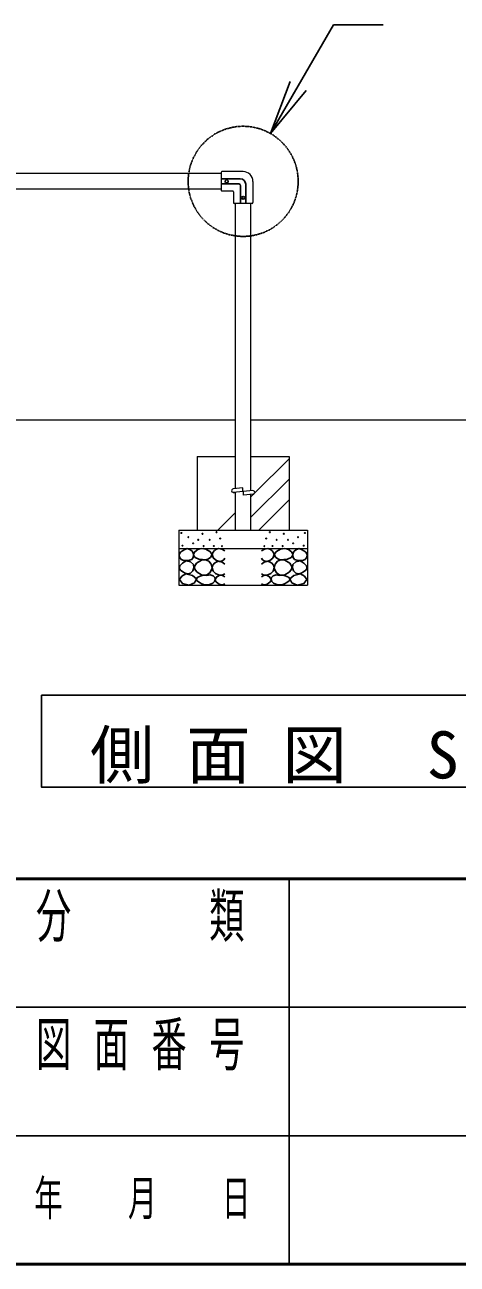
# Model space of a CAD drawing. Units: millimetres, scale not verified. Extents: x -19540 to 0, y -3090 to 13350.
# Drawn here: x -6721 to -5541, y 0 to 3376 of the extents above; entities that cross this region are included whole.
import ezdxf

# ---------------------------------------------------------------- set-up
doc = ezdxf.new("R2010")
doc.units = ezdxf.units.MM
doc.linetypes.add('USER3', pattern=[8, 3, -1, 1, -1, 1, -1])
for name, color, linetype, lineweight in [('A3図枠', 7, 'Continuous', 25), ('線', 2, 'Continuous', 25), ('補助', 2, 'Continuous', 13)]:
    doc.layers.add(name, color=color, linetype=linetype, lineweight=lineweight)
doc.styles.add('ＭＳ ゴシック', font='')
doc.styles.get('ＭＳ ゴシック').set_extended_font_data('MS Gothic')

msp = doc.modelspace()

# ---------------------------------------------------------------- linework, layer by layer
at = {"layer": 'A3図枠', "lineweight": 50}
for p, q in [((-19250, 1050), (0, 1050)), ((-19250, 0), (0, 0))]:
    msp.add_line(p, q, dxfattribs=at)
at = {"layer": 'A3図枠'}
msp.add_line((-6000, 1050), (-6000, 0), dxfattribs=at)
at = {"layer": 'A3図枠', "color": 211}
for p, q in [((-9375, 700), (-3500, 700)), ((-12125, 350), (0, 350))]:
    msp.add_line(p, q, dxfattribs=at)
at = {"layer": '線', "color": 7, "lineweight": 13}
for p, q in [((-6185, 2971.35), (-7579, 2971.35)), ((-6185, 2974.5), (-6185, 2925.5)), ((-6125, 2976.5), (-6183, 2976.5)), ((-6098.5, 2950), (-6098.5, 2892)), ((-6185, 2928.65), (-7579, 2928.65)), ((-6153.5, 2923.5), (-6183, 2923.5)), ((-6151.5, 2921.5), (-6151.5, 2892)), ((-6100.5, 2890), (-6149.5, 2890)), ((-6146.35, 2113.008), (-6146.35, 2890)), ((-6103.65, 2107.036), (-6103.65, 2890)), ((-7603.65, 2300), (-6146.35, 2300)), ((-6103.65, 2300), (-5146.35, 2300)), ((-6250, 2200), (-6250, 2000)), ((-6250, 2200), (-6146.35, 2200)), ((-6103.65, 2200), (-6000, 2200)), ((-6000, 2200), (-6000, 2000)), ((-6125.5, 2114.975), (-6151.97, 2112.478)), ((-6125.5, 2104.931), (-6151.03, 2102.522)), ((-6146.35, 2000), (-6146.35, 2102.964)), ((-6125.5, 2104.931), (-6125.5, 2115.022)), ((-6098.97, 2107.478), (-6124.5, 2105.069)), ((-6124.5, 2095.025), (-6124.5, 2105.069)), ((-6098.03, 2097.522), (-6124.5, 2095.025)), ((-6103.65, 2000), (-6103.65, 2096.992)), ((-6300, 2000), (-6300, 1850)), ((-6300, 2000), (-5950, 2000)), ((-6146.35, 2000), (-6103.65, 2000)), ((-5950, 2000), (-5950, 1850)), ((-6300, 1950), (-5950, 1950)), ((-6300, 1850), (-5950, 1850))]:
    msp.add_line(p, q, dxfattribs=at)
at = {"layer": '線'}
for p, q in [((-6133, 2957), (-6185, 2957)), ((-6137, 2943), (-6185, 2943)), ((-6132, 2938), (-6132, 2890)), ((-6118, 2942), (-6118, 2890)), ((-6151.97, 2102.522), (-6146.35, 2101.992))]:
    msp.add_line(p, q, dxfattribs=at)
for points in [[(-6277.551, 1949.402), (-6284.014, 1946.862), (-6290.225, 1943.382), (-6296.083, 1939.344), (-6299.731, 1933.877), (-6298.719, 1926.294), (-6293.711, 1919.935), (-6286.845, 1917.345), (-6279.136, 1917.084), (-6271.523, 1917.688), (-6265.194, 1920.252), (-6261.442, 1925.538), (-6260.125, 1931.976), (-6260.973, 1937.181), (-6263.927, 1942.115), (-6270.087, 1946.942)], [(-6238.127, 1949.493), (-6243.032, 1948.876), (-6248.669, 1946.79), (-6256.64, 1941.002), (-6260.292, 1934.086), (-6259.417, 1930.124), (-6255.696, 1925.707), (-6246.205, 1920.934), (-6236.235, 1919.49), (-6228.885, 1919.318), (-6221.369, 1920.842), (-6213.77, 1925.456), (-6210.016, 1931.653), (-6210.986, 1936.306), (-6215.693, 1941.654), (-6226.361, 1947.861)], [(-6011.873, 1949.493), (-6006.968, 1948.876), (-6001.331, 1946.79), (-5993.36, 1941.002), (-5989.708, 1934.086), (-5990.583, 1930.124), (-5994.304, 1925.707), (-6003.795, 1920.934), (-6013.765, 1919.49), (-6021.115, 1919.318), (-6028.631, 1920.842), (-6036.23, 1925.456), (-6039.984, 1931.653), (-6039.014, 1936.306), (-6034.307, 1941.654), (-6023.639, 1947.861)], [(-5972.449, 1949.402), (-5965.986, 1946.862), (-5959.775, 1943.382), (-5953.917, 1939.344), (-5950.269, 1933.877), (-5951.281, 1926.294), (-5956.289, 1919.935), (-5963.155, 1917.345), (-5970.864, 1917.084), (-5978.477, 1917.688), (-5984.806, 1920.252), (-5988.558, 1925.538), (-5989.875, 1931.976), (-5989.027, 1937.181), (-5986.073, 1942.115), (-5979.913, 1946.942)], [(-6280.086, 1916.45), (-6285.415, 1913.657), (-6290.859, 1909.479), (-6297.308, 1902.659), (-6299.731, 1895.855), (-6296.103, 1891.027), (-6289.592, 1886.666), (-6282.954, 1882.379), (-6276.284, 1880.329), (-6268.64, 1882.776), (-6262.343, 1889.201), (-6259.236, 1897.478), (-6260.759, 1905.994), (-6268.917, 1913.245)], [(-6250.831, 1885.163), (-6238.242, 1878.307), (-6224.883, 1877.324), (-6214.599, 1884.778), (-6209.747, 1896.515), (-6212.027, 1907.293), (-6218.936, 1915.436), (-6227.761, 1918.869), (-6238.938, 1917.598), (-6252.692, 1909.543), (-6258.669, 1898.678), (-6256.034, 1891.484)], [(-5999.169, 1885.163), (-6011.758, 1878.307), (-6025.117, 1877.324), (-6035.401, 1884.778), (-6040.253, 1896.515), (-6037.973, 1907.293), (-6031.064, 1915.436), (-6022.239, 1918.869), (-6011.062, 1917.598), (-5997.308, 1909.543), (-5991.331, 1898.678), (-5993.966, 1891.484)], [(-5969.914, 1916.45), (-5964.585, 1913.657), (-5959.141, 1909.479), (-5952.692, 1902.659), (-5950.269, 1895.855), (-5953.897, 1891.027), (-5960.408, 1886.666), (-5967.046, 1882.379), (-5973.716, 1880.329), (-5981.36, 1882.776), (-5987.657, 1889.201), (-5990.764, 1897.478), (-5989.241, 1905.994), (-5981.083, 1913.245)], [(-6280.905, 1880.517), (-6292.225, 1874.498), (-6299.036, 1865.683), (-6290.549, 1854.413), (-6272.114, 1850.299), (-6257.761, 1856.41), (-6252.335, 1866.782), (-6263.117, 1875.89)], [(-6223.802, 1876.373), (-6231.337, 1876.999), (-6239.479, 1875.562), (-6248.406, 1871.504), (-6252.723, 1866.102), (-6250.037, 1861.419), (-6244.074, 1856.912), (-6237.595, 1853.068), (-6230.289, 1850.695), (-6218.44, 1850.928), (-6208.124, 1855.02), (-6203.421, 1859.827), (-6201.367, 1865.561), (-6202.427, 1870.709), (-6206.503, 1875.292), (-6214.901, 1877.832)], [(-6026.198, 1876.373), (-6018.663, 1876.999), (-6010.521, 1875.562), (-6001.594, 1871.504), (-5997.277, 1866.102), (-5999.963, 1861.419), (-6005.926, 1856.912), (-6012.405, 1853.068), (-6019.711, 1850.695), (-6031.56, 1850.928), (-6041.876, 1855.02), (-6046.579, 1859.827), (-6048.633, 1865.561), (-6047.573, 1870.709), (-6043.497, 1875.292), (-6035.099, 1877.832)], [(-5969.095, 1880.517), (-5957.775, 1874.498), (-5950.964, 1865.683), (-5959.451, 1854.413), (-5977.886, 1850.299), (-5992.239, 1856.41), (-5997.665, 1866.782), (-5986.883, 1875.89)]]:
    msp.add_lwpolyline(points, close=True, dxfattribs=at)
for points in [[(-6175, 1943.299), (-6183.427, 1948.154), (-6192.11, 1949.636), (-6197.73, 1947.948), (-6202.883, 1944.249), (-6207.355, 1938.941), (-6209.22, 1932.209), (-6205.552, 1923.439), (-6197.496, 1917), (-6189.197, 1914.621), (-6181.971, 1915.733), (-6177.921, 1919.109), (-6175, 1923.654)], [(-6075, 1943.299), (-6066.573, 1948.154), (-6057.89, 1949.636), (-6052.27, 1947.948), (-6047.117, 1944.249), (-6042.645, 1938.941), (-6040.78, 1932.209), (-6044.448, 1923.439), (-6052.504, 1917), (-6060.803, 1914.621), (-6068.029, 1915.733), (-6072.079, 1919.109), (-6075, 1923.654)], [(-6175.317, 1907.178), (-6182.457, 1912.64), (-6190.526, 1915.099), (-6197.231, 1913.875), (-6203.199, 1910.03), (-6207.592, 1904.248), (-6209.22, 1897.039), (-6206.556, 1888.431), (-6200.348, 1881.513), (-6192.709, 1877.642), (-6185.139, 1876.761), (-6179.985, 1878.2), (-6175.317, 1880.88)], [(-6074.683, 1907.178), (-6067.543, 1912.64), (-6059.474, 1915.099), (-6052.769, 1913.875), (-6046.801, 1910.03), (-6042.408, 1904.248), (-6040.78, 1897.039), (-6043.444, 1888.431), (-6049.652, 1881.513), (-6057.291, 1877.642), (-6064.861, 1876.761), (-6070.015, 1878.2), (-6074.683, 1880.88)], [(-6175, 1872.642), (-6181.018, 1875.96), (-6188.307, 1876.761), (-6197.024, 1872.427), (-6201.298, 1865.671), (-6200.686, 1862.001), (-6197.813, 1857.75), (-6190.651, 1852.278), (-6183.238, 1850.462), (-6178.942, 1851.514), (-6175, 1853.631)], [(-6075, 1872.642), (-6068.982, 1875.96), (-6061.693, 1876.761), (-6052.976, 1872.427), (-6048.702, 1865.671), (-6049.314, 1862.001), (-6052.187, 1857.75), (-6059.349, 1852.278), (-6066.762, 1850.462), (-6071.058, 1851.514), (-6075, 1853.631)]]:
    msp.add_lwpolyline(points, dxfattribs=at)
at = {"layer": '線', "linetype": 'USER3'}
msp.add_circle((-6125.028, 2950), 150, dxfattribs=at)
at = {"layer": '線'}
for centre, radius in [((-6170, 2950), 4), ((-6125, 2905), 4), ((-6293.394, 1992.177), 1), ((-6197.583, 1994.091), 1), ((-6052.417, 1994.091), 1), ((-5956.606, 1992.177), 1), ((-6274.383, 1980.77), 1), ((-6261.392, 1963.977), 1), ((-6247.451, 1973.483), 1), ((-6236.044, 1989.959), 1), ((-6216.504, 1973.549), 1), ((-6187.582, 1977.063), 1), ((-6062.418, 1977.063), 1), ((-6033.496, 1973.549), 1), ((-6013.956, 1989.959), 1), ((-6002.549, 1973.483), 1), ((-5988.608, 1963.977), 1), ((-5975.617, 1980.77), 1), ((-6290.225, 1957.323), 1), ((-6232.559, 1956.373), 1), ((-6204.881, 1956.521), 1), ((-6182.717, 1955.98), 1), ((-6067.283, 1955.98), 1), ((-6045.119, 1956.521), 1), ((-6017.441, 1956.373), 1), ((-5959.775, 1957.323), 1)]:
    msp.add_circle(centre, radius, dxfattribs=at)
at = {"layer": '線', "color": 7, "lineweight": 13}
for centre, radius, start, end in [((-6183, 2974.5), 2, 90, 180), ((-6125, 2950), 26.5, 0, 90), ((-6183, 2925.5), 2, 180, 270), ((-6153.5, 2921.5), 2, 0, 90), ((-6149.5, 2892), 2, 180, 270), ((-6100.5, 2892), 2, 270, 0), ((-6151.5, 2107.5), 5, 95.38931, 275.38931), ((-6098.5, 2102.5), 5, 275.38931, 95.38931)]:
    msp.add_arc(centre, radius, start, end, dxfattribs=at)
at = {"layer": '線'}
for centre, radius in [((-6137, 2938), 5), ((-6133, 2942), 15)]:
    msp.add_arc(centre, radius, 0, 90, dxfattribs=at)
at = {"layer": '補助', "lineweight": 25}
for p, q in [((-5975.028, 3209.808), (-5878.788, 3376.5)), ((-5878.788, 3376.5), (-5828.788, 3376.5)), ((-5828.788, 3376.5), (-5743.431, 3376.5)), ((-5996.679, 3222.308), (-6050.028, 3079.904)), ((-6050.028, 3079.904), (-5975.028, 3209.808)), ((-5953.378, 3197.308), (-6050.028, 3079.904))]:
    msp.add_line(p, q, dxfattribs=at)
at = {"layer": '補助'}
for p, q in [((-6093.869, 2100.615), (-6000, 2194.484)), ((-6103.65, 2034.707), (-6000, 2138.357)), ((-6103.65, 2090.834), (-6096.615, 2097.869)), ((-6082.231, 2000), (-6000, 2082.231)), ((-6194.484, 2000), (-6146.35, 2048.134))]:
    msp.add_line(p, q, dxfattribs=at)
at = {"layer": '補助', "lineweight": 25}
msp.add_lwpolyline([(-6675, 1550), (-6675, 1300), (-4575, 1300), (-4575, 1550)], close=True, dxfattribs=at)

# ---------------------------------------------------------------- texts
at = {"layer": 'A3図枠', "color": 4, "style": 'ＭＳ ゴシック'}
for s, insert, char_height, attachment_point in [('\\T1.64;\\W0.6;分\u3000\u3000類', (-6375, 1008.333), 117.3, 2), ('\\T1.64;\\W0.6;図面番号', (-6375, 658.333), 117.3, 2), ('\\T1.64;\\W0.6;年\u3000月\u3000日', (-6375, 175), 95.31, 5)]:
    msp.add_mtext(s, dxfattribs=dict(at, insert=insert, char_height=char_height, attachment_point=attachment_point))
at = {"layer": '補助', "insert": (-5625, 1308.333), "char_height": 128.3, "attachment_point": 8, "style": 'ＭＳ ゴシック'}
msp.add_mtext('\\T1.5;側面図\\~S=1／50', dxfattribs=at)

doc.saveas('drawing.dxf')
